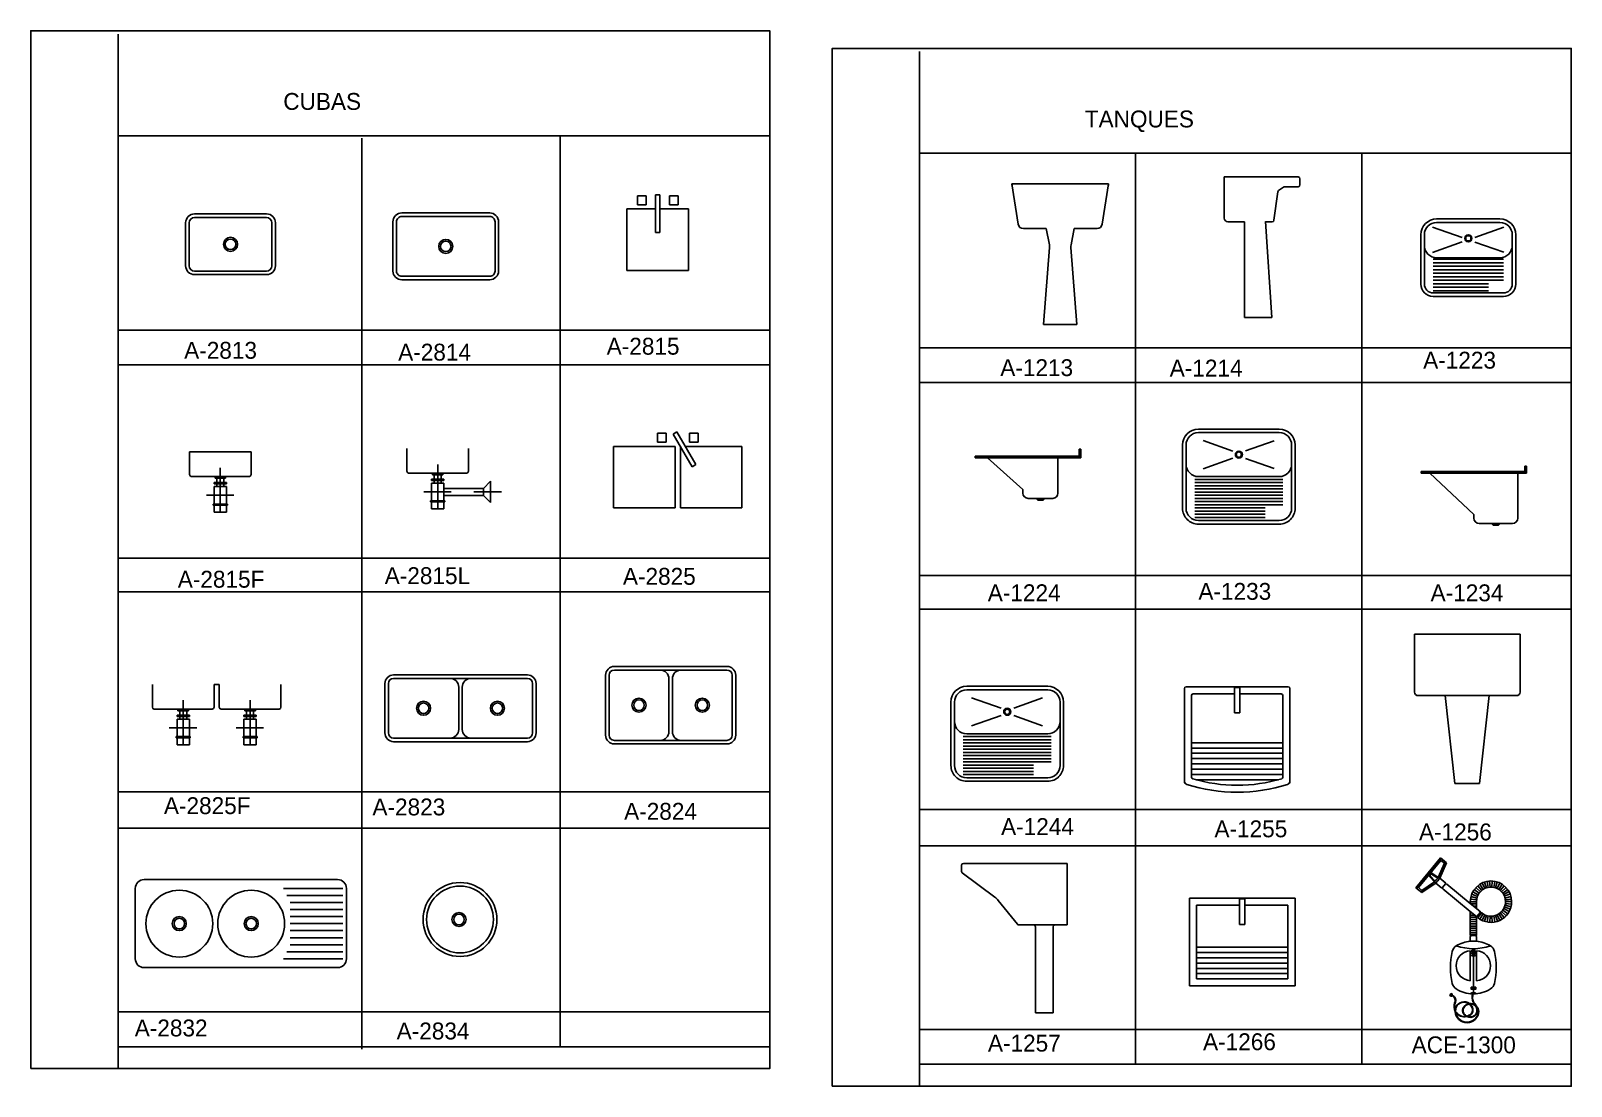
# Model space of a CAD drawing. Extents: x 15.4 to 35.8, y -13.1 to -0.1.
# Drawn here: x 15.39 to 24.14, y -6.72 to -0.72 of the extents above; entities that cross this region are included whole.
import ezdxf

# ---------------------------------------------------------------- set-up
doc = ezdxf.new("R2010")
doc.units = 0
doc.header["$MEASUREMENT"] = 0
doc.linetypes.add('HIDDEN', pattern=[0.375, 0.25, -0.125])
doc.layers.get('0').update_dxf_attribs({"linetype": 'CONTINUOUS'})
for name, color, linetype in [('A-MOBILIA', 2, 'CONTINUOUS'), ('A-PECAS', 2, 'CONTINUOUS'), ('A-PEÇAS', 2, 'CONTINUOUS'), ('ACES', 2, 'CONTINUOUS'), ('ACES-I', 1, 'CONTINUOUS'), ('ESC1-50', 1, 'CONTINUOUS'), ('ESC50', 1, 'CONTINUOUS'), ('FOLHA', 3, 'CONTINUOUS')]:
    doc.layers.add(name, color=color, linetype=linetype)

# ---------------------------------------------------------------- blocks, each defined once
blk = doc.blocks.new('A-2815')
at = {"layer": 'A-PEÇAS'}
for p, q in [((0, -0.2144), (0, 0)), ((0, 0), (0.025, 0)), ((0.025, -0.2144), (0.025, 0)), ((-0.1625, -0.4303), (-0.1625, -0.0803)), ((-0.1625, -0.0803), (0, -0.0803)), ((-0.0532, -0.006), (-0.1032, -0.006)), ((-0.1032, -0.006), (-0.1032, -0.056)), ((-0.0532, -0.056), (-0.1032, -0.056)), ((-0.0532, -0.006), (-0.0532, -0.056)), ((0.025, -0.0803), (0.1875, -0.0803)), ((0.0782, -0.006), (0.1282, -0.006)), ((0.0782, -0.006), (0.0782, -0.056)), ((0.0782, -0.056), (0.1282, -0.056)), ((0.1282, -0.006), (0.1282, -0.056)), ((0.1875, -0.0803), (0.1875, -0.4303)), ((0, -0.2144), (0.025, -0.2144)), ((0.1875, -0.4303), (-0.1625, -0.4303))]:
    blk.add_line(p, q, dxfattribs=at)
blk = doc.blocks.new('A-2815F')
at = {"layer": 'A-MOBILIA'}
blk.add_line((-0.175, 0), (0.175, 0), dxfattribs=at)
at = {"layer": 'A-PEÇAS'}
for p, q in [((-0.175, 0), (-0.175, -0.13)), ((0.175, 0), (0.175, -0.13)), ((-0.165, -0.14), (0.165, -0.14)), ((-0.035, -0.175), (-0.035, -0.182)), ((0.035, -0.175), (-0.035, -0.175)), ((-0.03, -0.14), (-0.03, -0.15)), ((0.03, -0.14), (-0.03, -0.14)), ((-0.03, -0.15), (0.03, -0.15)), ((-0.02, -0.15), (-0.02, -0.175)), ((0.02, -0.15), (-0.02, -0.15)), ((-0.02, -0.175), (0.02, -0.175)), ((0.02, -0.175), (0.02, -0.15)), ((0.03, -0.15), (0.03, -0.14)), ((0.035, -0.182), (0.035, -0.175)), ((-0.035, -0.182), (0.035, -0.182)), ((-0.035, -0.197), (-0.035, -0.297)), ((0.035, -0.197), (-0.035, -0.197)), ((-0.02, -0.182), (-0.02, -0.197)), ((0.02, -0.182), (-0.02, -0.182)), ((-0.02, -0.197), (0.02, -0.197)), ((0.02, -0.197), (0.02, -0.182)), ((0.035, -0.297), (0.035, -0.197)), ((-0.04, -0.297), (-0.04, -0.304)), ((0.04, -0.297), (-0.04, -0.297)), ((-0.04, -0.304), (0.04, -0.304)), ((-0.035, -0.304), (-0.035, -0.344)), ((-0.035, -0.344), (0.035, -0.344)), ((0.035, -0.344), (0.035, -0.304)), ((0.04, -0.304), (0.04, -0.297))]:
    blk.add_line(p, q, dxfattribs=at)
at = {"layer": 'A-PEÇAS', "linetype": 'HIDDEN'}
for p, q in [((0, -0.0905), (0, -0.3789)), ((-0.0794, -0.247), (0.0769, -0.247))]:
    blk.add_line(p, q, dxfattribs=at)
at = {"layer": 'A-PEÇAS'}
for centre, start, end in [((-0.165, -0.13), 180, 270), ((0.165, -0.13), 270, 0)]:
    blk.add_arc(centre, 0.01, start, end, dxfattribs=at)
blk = doc.blocks.new('A-2824L')
at = {"layer": 'A-PEÇAS'}
for p, q in [((-0.475, 0.247), (-0.475, 0.117)), ((-0.125, 0.247), (-0.125, 0.117)), ((-0.465, 0.107), (-0.135, 0.107)), ((-0.33, 0.107), (-0.33, 0.097)), ((-0.27, 0.107), (-0.33, 0.107)), ((-0.33, 0.097), (-0.27, 0.097)), ((-0.32, 0.097), (-0.32, 0.072)), ((-0.28, 0.097), (-0.32, 0.097)), ((-0.28, 0.072), (-0.28, 0.097)), ((-0.27, 0.097), (-0.27, 0.107)), ((-0.335, 0.072), (-0.335, 0.065)), ((-0.265, 0.072), (-0.335, 0.072)), ((-0.335, 0.065), (-0.265, 0.065)), ((-0.335, 0.05), (-0.335, -0.05)), ((-0.265, 0.05), (-0.335, 0.05)), ((-0.32, 0.072), (-0.28, 0.072)), ((-0.32, 0.065), (-0.32, 0.05)), ((-0.28, 0.065), (-0.32, 0.065)), ((-0.32, 0.05), (-0.28, 0.05)), ((-0.28, 0.05), (-0.28, 0.065)), ((-0.265, 0.065), (-0.265, 0.072)), ((-0.265, -0.05), (-0.265, 0.05)), ((-0.265, 0.02), (-0.265, -0.02)), ((-0.04, 0.02), (-0.265, 0.02)), ((-0.04, 0.02), (0, 0.06)), ((-0.04, -0.02), (-0.04, 0.02)), ((-0.04, -0.02), (-0.04, 0.02)), ((0, 0.06), (0, -0.06)), ((-0.34, -0.05), (-0.34, -0.057)), ((-0.26, -0.05), (-0.34, -0.05)), ((-0.34, -0.057), (-0.26, -0.057)), ((-0.335, -0.057), (-0.335, -0.097)), ((-0.265, -0.02), (-0.04, -0.02)), ((-0.265, -0.097), (-0.265, -0.057)), ((-0.26, -0.057), (-0.26, -0.05)), ((0, -0.06), (-0.04, -0.02)), ((-0.335, -0.097), (-0.265, -0.097))]:
    blk.add_line(p, q, dxfattribs=at)
at = {"layer": 'A-PEÇAS', "linetype": 'HIDDEN'}
for p, q in [((-0.3, 0.1565), (-0.3, -0.1319)), ((-0.3794, 0), (-0.2231, 0)), ((-0.0943, 0), (0.062, 0))]:
    blk.add_line(p, q, dxfattribs=at)
at = {"layer": 'A-PEÇAS'}
for centre, start, end in [((-0.465, 0.117), 180, 270), ((-0.135, 0.117), 270, 0)]:
    blk.add_arc(centre, 0.01, start, end, dxfattribs=at)
blk = doc.blocks.new('A-2825')
at = {"layer": 'A-PEÇAS'}
for p, q in [((-0.0217, -0.0125), (0, 0)), ((0.1072, -0.1857), (0, 0)), ((-0.3603, -0.0824), (-0.0103, -0.0824)), ((-0.3603, -0.4324), (-0.3603, -0.0824)), ((-0.111, -0.0081), (-0.111, -0.0581)), ((-0.061, -0.0081), (-0.111, -0.0081)), ((-0.061, -0.0581), (-0.111, -0.0581)), ((-0.061, -0.0081), (-0.061, -0.0581)), ((0.0856, -0.1982), (-0.0217, -0.0125)), ((-0.0103, -0.0824), (-0.0103, -0.4324)), ((0.0197, -0.4324), (0.0197, -0.0824)), ((0.0476, -0.0824), (0.3697, -0.0824)), ((0.0704, -0.0081), (0.0704, -0.0581)), ((0.0704, -0.0081), (0.1204, -0.0081)), ((0.0704, -0.0581), (0.1204, -0.0581)), ((0.1204, -0.0081), (0.1204, -0.0581)), ((0.3697, -0.0824), (0.3697, -0.4324)), ((0.0856, -0.1982), (0.1072, -0.1857)), ((-0.0103, -0.4324), (-0.3603, -0.4324)), ((0.3697, -0.4324), (0.0197, -0.4324))]:
    blk.add_line(p, q, dxfattribs=at)
blk = doc.blocks.new('A-2825F')
at = {"layer": 'A-PEÇAS'}
for p, q in [((-0.365, 0), (-0.365, -0.13)), ((-0.015, 0), (0.015, 0)), ((-0.015, 0), (-0.015, -0.13)), ((0.015, 0), (0.015, -0.13)), ((0.365, 0), (0.365, -0.13)), ((-0.355, -0.14), (-0.025, -0.14)), ((-0.225, -0.175), (-0.225, -0.182)), ((-0.155, -0.175), (-0.225, -0.175)), ((-0.22, -0.14), (-0.22, -0.15)), ((-0.16, -0.14), (-0.22, -0.14)), ((-0.22, -0.15), (-0.16, -0.15)), ((-0.21, -0.15), (-0.21, -0.175)), ((-0.17, -0.15), (-0.21, -0.15)), ((-0.21, -0.175), (-0.17, -0.175)), ((-0.17, -0.175), (-0.17, -0.15)), ((-0.16, -0.15), (-0.16, -0.14)), ((-0.155, -0.182), (-0.155, -0.175)), ((0.025, -0.14), (0.355, -0.14)), ((0.155, -0.175), (0.155, -0.182)), ((0.225, -0.175), (0.155, -0.175)), ((0.16, -0.14), (0.16, -0.15)), ((0.22, -0.14), (0.16, -0.14)), ((0.16, -0.15), (0.22, -0.15)), ((0.17, -0.15), (0.17, -0.175)), ((0.21, -0.15), (0.17, -0.15)), ((0.17, -0.175), (0.21, -0.175)), ((0.21, -0.175), (0.21, -0.15)), ((0.22, -0.15), (0.22, -0.14)), ((0.225, -0.182), (0.225, -0.175)), ((-0.225, -0.182), (-0.155, -0.182)), ((-0.225, -0.197), (-0.225, -0.297)), ((-0.155, -0.197), (-0.225, -0.197)), ((-0.21, -0.182), (-0.21, -0.197)), ((-0.17, -0.182), (-0.21, -0.182)), ((-0.21, -0.197), (-0.17, -0.197)), ((-0.17, -0.197), (-0.17, -0.182)), ((-0.155, -0.297), (-0.155, -0.197)), ((0.155, -0.182), (0.225, -0.182)), ((0.155, -0.197), (0.155, -0.297)), ((0.225, -0.197), (0.155, -0.197)), ((0.17, -0.182), (0.17, -0.197)), ((0.21, -0.182), (0.17, -0.182)), ((0.17, -0.197), (0.21, -0.197)), ((0.21, -0.197), (0.21, -0.182)), ((0.225, -0.297), (0.225, -0.197)), ((-0.23, -0.297), (-0.23, -0.304)), ((-0.15, -0.297), (-0.23, -0.297)), ((-0.23, -0.304), (-0.15, -0.304)), ((-0.225, -0.304), (-0.225, -0.344)), ((-0.225, -0.344), (-0.155, -0.344)), ((-0.155, -0.344), (-0.155, -0.304)), ((-0.15, -0.304), (-0.15, -0.297)), ((0.15, -0.297), (0.15, -0.304)), ((0.23, -0.297), (0.15, -0.297)), ((0.15, -0.304), (0.23, -0.304)), ((0.155, -0.304), (0.155, -0.344)), ((0.155, -0.344), (0.225, -0.344)), ((0.225, -0.344), (0.225, -0.304)), ((0.23, -0.304), (0.23, -0.297))]:
    blk.add_line(p, q, dxfattribs=at)
at = {"layer": 'A-PEÇAS', "linetype": 'HIDDEN'}
for p, q in [((-0.19, -0.0905), (-0.19, -0.3789)), ((0.19, -0.0905), (0.19, -0.3789)), ((-0.2694, -0.247), (-0.1131, -0.247)), ((0.1106, -0.247), (0.2669, -0.247))]:
    blk.add_line(p, q, dxfattribs=at)
at = {"layer": 'A-PEÇAS'}
for centre, start, end in [((-0.355, -0.13), 180, 270), ((-0.025, -0.13), 270, 0), ((0.025, -0.13), 180, 270), ((0.355, -0.13), 270, 0)]:
    blk.add_arc(centre, 0.01, start, end, dxfattribs=at)
blk = doc.blocks.new('A-1255')
at = {"layer": 'A-PEÇAS'}
for p, q in [((-0.29, 0), (0.29, 0)), ((-0.3, -0.5356), (-0.3, -0.01)), ((-0.26, -0.5135), (-0.26, -0.05)), ((-0.25, -0.04), (-0.015, -0.04)), ((-0.015, -0.0039), (0.015, -0.0039)), ((-0.015, -0.1489), (-0.015, -0.0039)), ((0.015, -0.0039), (0.015, -0.1489)), ((0.015, -0.04), (0.25, -0.04)), ((0.26, -0.05), (0.26, -0.5135)), ((0.3, -0.01), (0.3, -0.5356)), ((0.015, -0.1489), (-0.015, -0.1489))]:
    blk.add_line(p, q, dxfattribs=at)
for centre, radius, start, end in [((-0.29, -0.01), 0.01, 90, 180), ((0.29, -0.01), 0.01, 360, 90), ((0.29, -0.01), 0.01, 360, 90), ((-0.25, -0.05), 0.01, 90, 180), ((0.25, -0.05), 0.01, 0, 90), ((-0.25, -0.5135), 0.01, 180, 253.39845), ((0, 0.325), 0.885, 253.39845, 286.60155), ((0.25, -0.5135), 0.01, 286.60155, 0), ((-0.28, -0.5356), 0.02, 180, 251.97739), ((-0.29, -0.5428), 0.01, 180, 251.52204), ((0, 0.325), 0.925, 251.97739, 288.02261), ((0.28, -0.5356), 0.02, 288.02261, 0), ((0.29, -0.5428), 0.01, 288.47796, 0)]:
    blk.add_arc(centre, radius, start, end, dxfattribs=at)
at = {"layer": 'ESC50'}
for p, q in [((-0.26, -0.3183), (0.26, -0.3183)), ((-0.26, -0.3483), (0.26, -0.3483)), ((-0.26, -0.3783), (0.26, -0.3783)), ((-0.26, -0.4083), (0.26, -0.4083)), ((-0.26, -0.4383), (0.26, -0.4383)), ((-0.26, -0.4683), (0.26, -0.4683)), ((-0.26, -0.4983), (0.26, -0.4983)), ((-0.2346, -0.5283), (0.2346, -0.5283))]:
    blk.add_line(p, q, dxfattribs=at)
blk = doc.blocks.new('A-1256')
at = {"layer": 'A-PEÇAS'}
for p, q in [((-0.3, 0.85), (0.3, 0.85)), ((-0.3, 0.52), (-0.3, 0.85)), ((0.3, 0.85), (0.3, 0.52)), ((0.28, 0.5), (-0.28, 0.5)), ((-0.07, 0), (-0.125, 0.5)), ((0.125, 0.5), (0.07, 0)), ((0.07, 0), (-0.07, 0))]:
    blk.add_line(p, q, dxfattribs=at)
for centre, start, end in [((-0.28, 0.52), 180, 270), ((0.28, 0.52), 270, 0)]:
    blk.add_arc(centre, 0.02, start, end, dxfattribs=at)
blk = doc.blocks.new('A-1257')
at = {"layer": 'A-PEÇAS'}
for p, q in [((-0.6, 0.805), (-0.6, 0.84)), ((-0.4102, 0.6576), (-0.596, 0.797)), ((-0.59, 0.85), (0, 0.85)), ((0, 0.85), (0, 0.5)), ((-0.283, 0.5038), (-0.3921, 0.6401)), ((-0.19, 0.5), (-0.2752, 0.5)), ((-0.19, 0.5), (-0.07, 0.5)), ((-0.18, 0), (-0.18, 0.49)), ((-0.08, 0.49), (-0.08, 0)), ((0, 0.5), (-0.07, 0.5)), ((-0.08, 0), (-0.18, 0))]:
    blk.add_line(p, q, dxfattribs=at)
for centre, radius, start, end in [((-0.59, 0.84), 0.01, 90, 180), ((-0.59, 0.805), 0.01, 180, 233.1301), ((-0.4702, 0.5776), 0.1, 38.65981, 53.1301), ((-0.2752, 0.51), 0.01, 218.65981, 270), ((-0.19, 0.49), 0.01, 0, 90), ((-0.07, 0.49), 0.01, 90, 180)]:
    blk.add_arc(centre, radius, start, end, dxfattribs=at)
blk = doc.blocks.new('A-1266')
at = {"layer": 'A-PEÇAS'}
for p, q in [((-0.3, 0), (0.3, 0)), ((-0.3, -0.5), (-0.3, 0)), ((0.3, 0), (0.3, -0.5)), ((-0.26, -0.46), (-0.26, -0.04)), ((-0.26, -0.04), (-0.015, -0.04)), ((-0.015, -0.005), (0.015, -0.005)), ((-0.015, -0.1499), (-0.015, -0.005)), ((0.015, -0.005), (0.015, -0.1499)), ((0.015, -0.04), (0.26, -0.04)), ((0.26, -0.04), (0.26, -0.46)), ((0.015, -0.1499), (-0.015, -0.1499)), ((0.3, -0.5), (-0.3, -0.5)), ((0.26, -0.46), (-0.26, -0.46))]:
    blk.add_line(p, q, dxfattribs=at)
at = {"layer": 'ESC50'}
for p, q in [((0.26, -0.28), (-0.26, -0.28)), ((0.26, -0.31), (-0.26, -0.31)), ((0.26, -0.34), (-0.26, -0.34)), ((0.26, -0.37), (-0.26, -0.37)), ((0.26, -0.4), (-0.26, -0.4)), ((0.26, -0.43), (-0.26, -0.43))]:
    blk.add_line(p, q, dxfattribs=at)
blk = doc.blocks.new('A-2814')
at = {"layer": 'A-PECAS'}
blk.add_lwpolyline([(0.3, 0.14), (0.3, -0.14, -0.414214), (0.25, -0.19), (-0.25, -0.19, -0.414214), (-0.3, -0.14), (-0.3, 0.14, -0.414214), (-0.25, 0.19), (0.25, 0.19, -0.414214)], format="xyb", close=True, dxfattribs=at)
blk.add_circle((0, 0), 0.03, dxfattribs=at)
at = {"layer": 'ESC1-50'}
blk.add_lwpolyline([(-0.25, 0.17), (0.25, 0.17, -0.414214), (0.28, 0.14), (0.28, -0.14, -0.414214), (0.25, -0.17), (-0.25, -0.17, -0.414214), (-0.28, -0.14), (-0.28, 0.14, -0.414214)], format="xyb", close=True, dxfattribs=at)
blk.add_circle((0, 0), 0.04, dxfattribs=at)
blk = doc.blocks.new('A-2823')
at = {"layer": 'A-PECAS'}
for p, q in [((-0.17, 0.19), (0.59, 0.19)), ((-0.22, -0.14), (-0.22, 0.14)), ((-0.2, -0.14), (-0.2, 0.14)), ((-0.17, 0.17), (0.59, 0.17)), ((0.2, -0.12), (0.2, 0.12)), ((0.22, 0.12), (0.22, -0.12)), ((0.62, 0.14), (0.62, -0.14)), ((0.64, 0.14), (0.64, -0.14)), ((-0.17, -0.17), (0.59, -0.17)), ((0.59, -0.19), (-0.17, -0.19))]:
    blk.add_line(p, q, dxfattribs=at)
for centre in [(0, 0), (0.42, 0)]:
    blk.add_circle(centre, 0.04, dxfattribs=at)
for centre, radius, start, end in [((-0.17, 0.14), 0.05, 90, 180), ((0.59, 0.14), 0.05, 0, 90), ((-0.17, 0.14), 0.03, 90, 180), ((0.15, 0.12), 0.05, 0, 90), ((0.27, 0.12), 0.05, 90, 180), ((0.59, 0.14), 0.03, 0, 90), ((-0.17, -0.14), 0.05, 180, 270), ((-0.17, -0.14), 0.03, 180, 270), ((0.15, -0.12), 0.05, 270, 0), ((0.27, -0.12), 0.05, 180, 270), ((0.59, -0.14), 0.05, 270, 0), ((0.59, -0.14), 0.03, 270, 0)]:
    blk.add_arc(centre, radius, start, end, dxfattribs=at)
at = {"layer": 'ESC1-50'}
for centre in [(0, 0), (0.42, 0)]:
    blk.add_circle(centre, 0.03, dxfattribs=at)
blk = doc.blocks.new('A-2824')
at = {"layer": 'A-PECAS'}
for p, q in [((-0.14, 0.22), (0.5, 0.22)), ((-0.14, 0.2), (0.5, 0.2)), ((-0.19, -0.17), (-0.19, 0.17)), ((-0.17, -0.17), (-0.17, 0.17)), ((0.17, -0.15), (0.17, 0.15)), ((0.19, 0.15), (0.19, -0.15)), ((0.53, 0.17), (0.53, -0.17)), ((0.55, 0.17), (0.55, -0.17)), ((-0.17, 0), (-0.17, 0)), ((-0.14, -0.2), (0.5, -0.2)), ((0.5, -0.22), (-0.14, -0.22))]:
    blk.add_line(p, q, dxfattribs=at)
for centre in [(0, 0), (0.36, 0)]:
    blk.add_circle(centre, 0.03, dxfattribs=at)
for centre, radius, start, end in [((-0.14, 0.17), 0.05, 90, 180), ((-0.14, 0.17), 0.03, 90, 180), ((0.12, 0.15), 0.05, 0, 90), ((0.24, 0.15), 0.05, 90, 180), ((0.5, 0.17), 0.05, 0, 90), ((0.5, 0.17), 0.03, 0, 90), ((-0.14, -0.17), 0.05, 180, 270), ((-0.14, -0.17), 0.03, 180, 270), ((0.12, -0.15), 0.05, 270, 0), ((0.24, -0.15), 0.05, 180, 270), ((0.5, -0.17), 0.05, 270, 0), ((0.5, -0.17), 0.03, 270, 0)]:
    blk.add_arc(centre, radius, start, end, dxfattribs=at)
at = {"layer": 'ESC1-50'}
for centre in [(0, 0), (0.36, 0)]:
    blk.add_circle(centre, 0.04, dxfattribs=at)
blk = doc.blocks.new('A-2832')
at = {"layer": 'A-PECAS'}
for p, q in [((-0.25, -0.2), (-0.25, 0.2)), ((-0.2, 0.25), (0.9, 0.25)), ((0.93, 0.2), (0.5931, 0.2)), ((0.95, -0.2), (0.95, 0.2)), ((0.93, 0.12), (0.63, 0.12)), ((0.93, 0.04), (0.63, 0.04)), ((0.93, -0.04), (0.63, -0.04)), ((0.93, -0.12), (0.63, -0.12)), ((-0.2, -0.25), (0.9, -0.25)), ((0.93, -0.2), (0.5931, -0.2))]:
    blk.add_line(p, q, dxfattribs=at)
for centre, radius in [((0, -0.0003), 0.19), ((0.4088, 0), 0.19), ((0, 0), 0.04), ((0.4088, 0), 0.04)]:
    blk.add_circle(centre, radius, dxfattribs=at)
for centre, start, end in [((-0.2, 0.2), 90, 180), ((0.9, 0.2), 0, 90), ((-0.2, -0.2), 180, 270), ((0.9, -0.2), 270, 0)]:
    blk.add_arc(centre, 0.05, start, end, dxfattribs=at)
at = {"layer": 'ESC1-50'}
for p, q in [((0.93, 0.16), (0.6112, 0.16)), ((0.93, 0.08), (0.63, 0.08)), ((0.93, 0), (0.63, 0)), ((0.93, -0.08), (0.63, -0.08)), ((0.93, -0.16), (0.6112, -0.16))]:
    blk.add_line(p, q, dxfattribs=at)
for centre in [(0, 0), (0.4088, 0)]:
    blk.add_circle(centre, 0.03, dxfattribs=at)
blk = doc.blocks.new('A-2834')
at = {"layer": 'A-PECAS'}
for centre, radius in [((0.0057, 0), 0.21), ((0, 0), 0.04)]:
    blk.add_circle(centre, radius, dxfattribs=at)
at = {"layer": 'ESC1-50'}
for centre, radius in [((0.0057, 0), 0.19), ((0, 0), 0.03)]:
    blk.add_circle(centre, radius, dxfattribs=at)
blk = doc.blocks.new('A-1213')
at = {"layer": 'A-PECAS'}
for p, q in [((-1.4498, 0.7993), (-1.4138, 0.5697)), ((-1.4498, 0.7993), (-0.8998, 0.7993)), ((-0.8998, 0.7993), (-0.9358, 0.5697)), ((-1.3842, 0.5443), (-1.2548, 0.5443)), ((-1.2548, 0.5443), (-1.2365, 0.4525)), ((-1.0948, 0.5443), (-1.1132, 0.4525)), ((-1.0948, 0.5443), (-0.9655, 0.5443)), ((-1.2355, 0.436), (-1.2698, -0.0007)), ((-1.1142, 0.436), (-1.0798, -0.0007)), ((-1.2698, -0.0007), (-1.0798, -0.0007))]:
    blk.add_line(p, q, dxfattribs=at)
for centre, radius, start, end in [((-1.4398, 0.7893), 0.01, 90, 180), ((-0.9098, 0.7893), 0.01, 0, 90), ((-1.3842, 0.5743), 0.03, 188.91493, 270), ((-0.9655, 0.5743), 0.03, 270, 351.08507), ((-1.2953, 0.4407), 0.06, 355.50285, 11.30993), ((-1.0544, 0.4407), 0.06, 168.69007, 184.49715)]:
    blk.add_arc(centre, radius, start, end, dxfattribs=at)
blk = doc.blocks.new('A-1214')
at = {"layer": 'A-PECAS'}
for p, q in [((-0.3752, 0.565), (-0.3752, 0.8)), ((-0.3752, 0.8), (0.0448, 0.8)), ((0.0548, 0.79), (0.0548, 0.7541)), ((-0.0931, 0.5536), (-0.0703, 0.7153)), ((-0.0663, 0.7219), (-0.0388, 0.7421)), ((0.0448, 0.7441), (-0.0329, 0.7441)), ((-0.3552, 0.545), (-0.2598, 0.545)), ((-0.2598, 0.545), (-0.2598, 0)), ((-0.1052, 0), (-0.1415, 0.5457)), ((-0.1414, 0.545), (-0.103, 0.545)), ((-0.2598, 0), (-0.1052, 0))]:
    blk.add_line(p, q, dxfattribs=at)
for centre, radius, start, end in [((0.0448, 0.79), 0.01, 360, 90), ((-0.0604, 0.7139), 0.01, 126.2504, 171.97987), ((-0.0329, 0.7341), 0.01, 90, 126.2504), ((0.0448, 0.7541), 0.01, 270, 0), ((-0.3552, 0.565), 0.02, 180, 270), ((-0.103, 0.555), 0.01, 270, 351.97987)]:
    blk.add_arc(centre, radius, start, end, dxfattribs=at)
blk = doc.blocks.new('A-1223')
at = {"layer": 'A-PECAS'}
for p, q in [((-0.18, 0), (0.18, 0)), ((-0.18, -0.02), (0.18, -0.02)), ((-0.27, -0.15), (-0.27, -0.09)), ((-0.27, -0.37), (-0.27, -0.15)), ((-0.25, -0.15), (-0.25, -0.09)), ((-0.25, -0.37), (-0.25, -0.15)), ((0.25, -0.09), (0.25, -0.15)), ((0.25, -0.37), (0.25, -0.15)), ((0.27, -0.09), (0.27, -0.15)), ((0.27, -0.37), (0.27, -0.15)), ((-0.2, -0.2485), (0.2, -0.2485)), ((-0.18, -0.22), (0.18, -0.22)), ((-0.2, -0.2885), (0.2, -0.2885)), ((-0.2, -0.3285), (0.2, -0.3285)), ((-0.2, -0.3685), (0.1152, -0.3685)), ((-0.2, -0.4085), (0.1152, -0.4085)), ((0.2, -0.42), (-0.2, -0.42)), ((0.2, -0.44), (-0.2, -0.44))]:
    blk.add_line(p, q, dxfattribs=at)
blk.add_circle((0, -0.11), 0.02, dxfattribs=at)
for centre, radius, start, end in [((-0.18, -0.09), 0.09, 90, 180), ((-0.18, -0.09), 0.07, 90, 180), ((0.18, -0.09), 0.09, 360, 90), ((0.18, -0.09), 0.07, 360, 90), ((-0.18, -0.15), 0.07, 180, 270), ((0.18, -0.15), 0.07, 270, 0), ((-0.2, -0.37), 0.07, 180, 270), ((-0.2, -0.37), 0.05, 180, 270), ((0.2, -0.37), 0.05, 270, 0), ((0.2, -0.37), 0.07, 270, 0)]:
    blk.add_arc(centre, radius, start, end, dxfattribs=at)
at = {"layer": 'ESC1-50'}
for p, q in [((-0.2032, -0.046), (-0.0349, -0.1057)), ((0.037, -0.105), (0.2012, -0.0467)), ((-0.2032, -0.1902), (-0.0349, -0.1305)), ((0.037, -0.1312), (0.2012, -0.1895)), ((-0.2, -0.2285), (0.2, -0.2285)), ((-0.2, -0.2685), (0.2, -0.2685)), ((-0.2, -0.3085), (0.2, -0.3085)), ((-0.2, -0.3485), (0.2, -0.3485)), ((-0.2, -0.3885), (0.1152, -0.3885))]:
    blk.add_line(p, q, dxfattribs=at)
blk.add_circle((0, -0.11), 0.015, dxfattribs=at)
blk = doc.blocks.new('A-1224')
at = {"layer": 'A-PECAS'}
for p, q in [((-0.6, 0.01), (-0.6, 0)), ((-0.6, 0.01), (-0.01, 0.01)), ((-0.01, 0.05), (-0.01, 0)), ((-0.01, 0.05), (0, 0.05)), ((0, 0.01), (0, 0.05)), ((0, 0.01), (0, 0)), ((-0.6, 0), (0, 0)), ((-0.33, -0.18), (-0.53, 0)), ((-0.13, 0), (-0.13, -0.2)), ((-0.33, -0.2), (-0.33, -0.18)), ((-0.16, -0.23), (-0.3, -0.23)), ((-0.255, -0.23), (-0.245, -0.24)), ((-0.215, -0.24), (-0.245, -0.24)), ((-0.205, -0.23), (-0.215, -0.24))]:
    blk.add_line(p, q, dxfattribs=at)
for centre, start, end in [((-0.3, -0.2), 180, 270), ((-0.16, -0.2), 270, 0)]:
    blk.add_arc(centre, 0.03, start, end, dxfattribs=at)
blk = doc.blocks.new('A-1233')
at = {"layer": 'A-PECAS'}
for p, q in [((-0.23, -0.02), (0.23, -0.02)), ((-0.3, -0.2), (-0.3, -0.09)), ((0.3, -0.09), (0.3, -0.2)), ((-0.3, -0.2), (-0.3, -0.45)), ((0.3, -0.2), (0.3, -0.45)), ((0.25, -0.286), (-0.25, -0.286)), ((0.25, -0.322), (-0.25, -0.322)), ((-0.23, -0.27), (0.23, -0.27)), ((0.25, -0.358), (-0.25, -0.358)), ((0.25, -0.394), (-0.25, -0.394)), ((0.25, -0.43), (-0.25, -0.43)), ((0.15, -0.466), (-0.25, -0.466)), ((0.15, -0.502), (-0.25, -0.502)), ((0.23, -0.52), (-0.23, -0.52))]:
    blk.add_line(p, q, dxfattribs=at)
blk.add_circle((0, -0.145), 0.02, dxfattribs=at)
for centre, start, end in [((-0.23, -0.09), 90, 180), ((0.23, -0.09), 0, 90), ((-0.23, -0.2), 180, 270), ((0.23, -0.2), 270, 0), ((-0.23, -0.45), 180, 270), ((0.23, -0.45), 270, 0)]:
    blk.add_arc(centre, 0.07, start, end, dxfattribs=at)
at = {"layer": 'ESC1-50'}
for p, q in [((-0.23, 0), (0.23, 0)), ((-0.2032, -0.0653), (-0.0349, -0.125)), ((0.037, -0.1244), (0.2012, -0.0661)), ((-0.32, -0.2), (-0.32, -0.09)), ((-0.2032, -0.2252), (-0.0349, -0.1655)), ((0.037, -0.1662), (0.2012, -0.2245)), ((-0.32, -0.2), (-0.32, -0.45)), ((0.25, -0.304), (-0.25, -0.304)), ((0.25, -0.34), (-0.25, -0.34)), ((0.25, -0.376), (-0.25, -0.376)), ((0.25, -0.412), (-0.25, -0.412)), ((0.15, -0.448), (-0.25, -0.448)), ((0.15, -0.484), (-0.25, -0.484))]:
    blk.add_line(p, q, dxfattribs=at)
blk.add_lwpolyline([(0.32, -0.09), (0.32, -0.2), (0.32, -0.45, -0.414214), (0.23, -0.54), (-0.23, -0.54, -0.414214), (-0.32, -0.45)], format="xyb", dxfattribs=at)
blk.add_circle((0, -0.145), 0.015, dxfattribs=at)
for centre, start, end in [((-0.23, -0.09), 90, 180), ((0.23, -0.09), 0, 90)]:
    blk.add_arc(centre, 0.09, start, end, dxfattribs=at)
blk = doc.blocks.new('A-1234')
at = {"layer": 'A-PECAS'}
for p, q in [((-0.6, 0.01), (-0.6, 0)), ((-0.6, 0.01), (-0.01, 0.01)), ((-0.01, 0.04), (0, 0.04)), ((-0.01, 0.04), (-0.01, 0)), ((0, 0.04), (0, 0)), ((-0.6, 0), (0, 0)), ((-0.55, 0), (-0.3, -0.235)), ((-0.05, 0), (-0.05, -0.255)), ((-0.3, -0.235), (-0.3, -0.255)), ((-0.27, -0.285), (-0.08, -0.285)), ((-0.2, -0.2854), (-0.19, -0.2954)), ((-0.16, -0.2954), (-0.19, -0.2954)), ((-0.15, -0.2854), (-0.16, -0.2954))]:
    blk.add_line(p, q, dxfattribs=at)
for centre, start, end in [((-0.27, -0.255), 180, 270), ((-0.08, -0.255), 270, 0)]:
    blk.add_arc(centre, 0.03, start, end, dxfattribs=at)
blk = doc.blocks.new('A-1244')
at = {"layer": 'A-PECAS'}
for p, q in [((-0.23, -0.02), (0.23, -0.02)), ((-0.3, -0.2), (-0.3, -0.09)), ((0.3, -0.09), (0.3, -0.2)), ((-0.3, -0.2), (-0.3, -0.45)), ((0.3, -0.2), (0.3, -0.45)), ((0.25, -0.286), (-0.25, -0.286)), ((0.25, -0.322), (-0.25, -0.322)), ((-0.23, -0.27), (0.23, -0.27)), ((0.25, -0.358), (-0.25, -0.358)), ((0.25, -0.394), (-0.25, -0.394)), ((0.25, -0.43), (-0.25, -0.43)), ((0.15, -0.466), (-0.25, -0.466)), ((0.15, -0.502), (-0.25, -0.502)), ((0.23, -0.52), (-0.23, -0.52))]:
    blk.add_line(p, q, dxfattribs=at)
blk.add_circle((0, -0.145), 0.02, dxfattribs=at)
for centre, start, end in [((-0.23, -0.09), 90, 180), ((0.23, -0.09), 0, 90), ((-0.23, -0.2), 180, 270), ((0.23, -0.2), 270, 0), ((-0.23, -0.45), 180, 270), ((0.23, -0.45), 270, 0)]:
    blk.add_arc(centre, 0.07, start, end, dxfattribs=at)
at = {"layer": 'ESC1-50'}
for p, q in [((-0.23, 0), (0.23, 0)), ((-0.2032, -0.0653), (-0.0349, -0.125)), ((0.037, -0.1244), (0.2012, -0.0661)), ((-0.32, -0.2), (-0.32, -0.09)), ((-0.2032, -0.2252), (-0.0349, -0.1655)), ((0.037, -0.1662), (0.2012, -0.2245)), ((-0.32, -0.2), (-0.32, -0.45)), ((0.25, -0.304), (-0.25, -0.304)), ((0.25, -0.34), (-0.25, -0.34)), ((0.25, -0.376), (-0.25, -0.376)), ((0.25, -0.412), (-0.25, -0.412)), ((0.15, -0.448), (-0.25, -0.448)), ((0.15, -0.484), (-0.25, -0.484))]:
    blk.add_line(p, q, dxfattribs=at)
blk.add_lwpolyline([(0.32, -0.09), (0.32, -0.2), (0.32, -0.45, -0.414214), (0.23, -0.54), (-0.23, -0.54, -0.414214), (-0.32, -0.45)], format="xyb", dxfattribs=at)
blk.add_circle((0, -0.145), 0.015, dxfattribs=at)
for centre, start, end in [((-0.23, -0.09), 90, 180), ((0.23, -0.09), 0, 90)]:
    blk.add_arc(centre, 0.09, start, end, dxfattribs=at)
blk = doc.blocks.new('ASPIRADR')
at = {"layer": 'ACES'}
for p, q in [((-0.1865, 0.7656), (-0.3263, 0.5958)), ((-0.1911, 0.6496), (-0.153, 0.738)), ((-0.153, 0.738), (-0.1865, 0.7656)), ((-0.2133, 0.6226), (-0.2928, 0.5682)), ((-0.179, 0.5943), (-0.2133, 0.6226)), ((-0.1567, 0.6213), (-0.1911, 0.6496)), ((-0.1594, 0.6181), (-0.1567, 0.6213)), ((-0.1511, 0.6167), (-0.1594, 0.6181)), ((-0.0176, 0.5068), (-0.1511, 0.6167)), ((-0.2928, 0.5682), (-0.3263, 0.5958)), ((-0.179, 0.5943), (-0.1763, 0.5975)), ((-0.1734, 0.5897), (-0.1763, 0.5975)), ((-0.0176, 0.4615), (-0.1734, 0.5897)), ((-0.0176, 0.5068), (-0.0176, 0.5169)), ((-0.0176, 0.3247), (-0.0176, 0.4615)), ((0.0174, 0.478), (0.0174, 0.5169)), ((0.0419, 0.4578), (0.0174, 0.478)), ((0.0393, 0.4546), (0.0419, 0.4578)), ((0.0475, 0.4532), (0.0393, 0.4546)), ((0.0197, 0.4308), (0.0174, 0.4326)), ((0.0174, 0.3247), (0.0174, 0.4326)), ((0.0197, 0.4308), (0.0223, 0.434)), ((0.0253, 0.4262), (0.0223, 0.434)), ((-0.0176, 0.3174), (-0.0134, 0.3247)), ((-0.0176, 0.3247), (-0.0134, 0.3247)), ((-0.0176, 0.2929), (-0.0176, 0.3174)), ((0.0174, 0.3174), (0.0133, 0.3247)), ((0.0133, 0.3247), (0.0174, 0.3247)), ((0.0174, 0.2929), (0.0174, 0.3174)), ((-0.1336, -0.0176), (-0.1277, -0.005)), ((-0.1269, -0.0208), (-0.1336, -0.0176)), ((-0.1218, -0.0078), (-0.1277, -0.005))]:
    blk.add_line(p, q, dxfattribs=at)
for centre, radius, start, end in [((0.0999, 0.5169), 0.1175, 0, 180), ((0.0999, 0.5169), 0.0825, 0, 180), ((0.0999, 0.5169), 0.1175, 230.5463, 0), ((0.0999, 0.5169), 0.0825, 230.5463, 0), ((-0.0712, 0.2227), 0.05, 121.69309, 167.13714), ((-0.0001, 0.1076), 0.1853, 95.39473, 121.69309), ((-0.0001, 0.1076), 0.1853, 58.30691, 84.60527), ((0.071, 0.2227), 0.05, 12.86286, 58.30691), ((0.2784, 0.1429), 0.4086, 167.13714, 192.86286), ((-0.2785, 0.1429), 0.4086, 347.13714, 12.86286), ((-0.0712, 0.0631), 0.05, 192.86286, 238.30691), ((-0.0001, 0.1782), 0.1853, 238.30691, 269.00516), ((-0.0001, 0.1782), 0.1853, 269.83345, 301.69309), ((0.071, 0.0631), 0.05, 301.69309, 347.13714), ((-0.1274, -0.013), 0.00774, 273.80331, 326.15182), ((-0.1274, -0.013), 0.00774, 344.74777, 43.17404), ((-0.1328, -0.0447), 0.0298, 331.62388, 66.58609), ((-0.1328, -0.0447), 0.0323, 331.62388, 66.49805), ((-0.0518, -0.0794), 0.0586, 159.75785, 208.39329), ((-0.0518, -0.0794), 0.0561, 159.75785, 203.1588), ((-0.0365, -0.104), 0.067, 160.58488, 177.79231), ((-0.0365, -0.104), 0.0645, 160.58488, 182.25006), ((-0.0532, -0.1038), 0.0514, 53.30279, 154.37666), ((-0.0532, -0.1038), 0.0489, 56.20169, 154.37666), ((-0.029, -0.1016), 0.0325, 148.16355, 201.35019), ((-0.029, -0.1016), 0.03, 148.16355, 201.35019), ((-0.0166, -0.1093), 0.0471, 101.47501, 148.16355), ((-0.0166, -0.1093), 0.0446, 98.43919, 148.16355), ((-0.0532, -0.1038), 0.0489, 14.082, 52.11793), ((-0.0166, -0.1093), 0.0471, 53.46021, 97.14334), ((-0.0166, -0.1093), 0.0446, 45.91565, 93.9373), ((-0.0532, -0.1038), 0.0514, 14.082, 49.31033), ((0.0511, -0.0281), 0.0583, 158.83809, 207.46168), ((0.0511, -0.0281), 0.0558, 157.87052, 206.70863), ((0.026, -0.0411), 0.03, 207.46168, 223.3645), ((0.028, -0.0397), 0.03, 206.70863, 223.12862), ((-0.0358, -0.0994), 0.0549, 30.64444, 43.3645), ((-0.0358, -0.0994), 0.0574, 24.31182, 43.12862), ((-0.0358, -0.0994), 0.0549, 344.0085, 23.82659), ((-0.0166, -0.1093), 0.0471, 3.82677, 45.32144), ((-0.0166, -0.1093), 0.0446, 3.82677, 36.93634), ((-0.0358, -0.0994), 0.0574, 344.0085, 17.16675), ((-0.0365, -0.104), 0.067, 182.75687, 357.97312), ((-0.0518, -0.0794), 0.0561, 208.9743, 280.40721), ((-0.0365, -0.104), 0.0645, 187.18607, 357.97312), ((-0.0518, -0.0794), 0.0586, 213.93164, 283.25606), ((-0.0187, -0.0975), 0.0436, 201.35019, 238.0939), ((-0.0187, -0.0975), 0.0411, 201.35019, 241.80136), ((-0.0187, -0.0975), 0.0436, 243.07533, 307.98486), ((-0.0518, -0.0794), 0.0561, 284.1973, 310.74442), ((-0.0518, -0.0794), 0.0586, 287.05309, 310.74442), ((-0.0187, -0.0975), 0.0411, 247.09318, 307.98486), ((-0.0348, -0.0992), 0.03, 310.74442, 14.082), ((-0.0348, -0.0992), 0.0325, 310.74442, 14.082), ((-0.0118, -0.1063), 0.03, 307.98486, 344.0085), ((-0.0118, -0.1063), 0.0325, 307.98486, 344.0085)]:
    blk.add_arc(centre, radius, start, end, dxfattribs=at)
at = {"layer": 'ACES-I'}
for p, q in [((-0.1827, 0.7625), (-0.3225, 0.5926)), ((-0.1852, 0.7516), (-0.3123, 0.5971)), ((-0.1997, 0.655), (-0.157, 0.7413)), ((-0.1997, 0.655), (-0.1652, 0.7351)), ((-0.1652, 0.7351), (-0.1852, 0.7516)), ((-0.2203, 0.6299), (-0.2968, 0.5714)), ((-0.2203, 0.6299), (-0.2922, 0.5807)), ((-0.2203, 0.6299), (-0.2502, 0.6606)), ((-0.2167, 0.6334), (-0.246, 0.6635)), ((-0.2024, 0.6508), (-0.2376, 0.6738)), ((-0.1997, 0.655), (-0.2355, 0.6784)), ((-0.2203, 0.6299), (-0.2133, 0.6226)), ((-0.1997, 0.655), (-0.1911, 0.6496)), ((-0.1763, 0.5975), (-0.1594, 0.6181)), ((0.0555, 0.5865), (0.0367, 0.616)), ((0.0646, 0.5915), (0.0496, 0.6231)), ((0.0742, 0.5953), (0.0633, 0.6286)), ((0.0843, 0.5979), (0.0776, 0.6323)), ((0.0945, 0.5992), (0.0923, 0.6342)), ((0.1049, 0.5993), (0.107, 0.6342)), ((0.1152, 0.598), (0.1217, 0.6324)), ((0.1252, 0.5955), (0.136, 0.6288)), ((0.1349, 0.5917), (0.1497, 0.6234)), ((0.144, 0.5867), (0.1626, 0.6163)), ((-0.2922, 0.5807), (-0.3123, 0.5971)), ((0.0181, 0.5271), (-0.0167, 0.5314)), ((0.02, 0.5372), (-0.014, 0.5459)), ((0.0231, 0.5471), (-0.0094, 0.5599)), ((0.0275, 0.5565), (-0.0032, 0.5733)), ((0.0331, 0.5652), (0.0047, 0.5857)), ((0.0396, 0.5732), (0.0141, 0.5971)), ((0.0472, 0.5804), (0.0248, 0.6073)), ((0.1524, 0.5806), (0.1746, 0.6077)), ((0.1599, 0.5736), (0.1854, 0.5976)), ((0.1665, 0.5656), (0.1948, 0.5862)), ((0.1721, 0.5569), (0.2028, 0.5738)), ((0.1766, 0.5475), (0.2091, 0.5605)), ((0.1798, 0.5376), (0.2137, 0.5464)), ((0.1818, 0.5275), (0.2165, 0.5319)), ((0.0174, 0.5167), (-0.0176, 0.5166)), ((0.0174, 0.478), (-0.0176, 0.5068)), ((0.0174, 0.4326), (-0.0176, 0.4615)), ((-0.0081, 0.4536), (-0.0176, 0.4536)), ((0.0072, 0.4411), (-0.0176, 0.441)), ((0.0174, 0.5041), (-0.0142, 0.504)), ((0.0174, 0.4915), (0.001, 0.4915)), ((0.0174, 0.4789), (0.0163, 0.4789)), ((0.0223, 0.434), (0.0393, 0.4546)), ((0.0475, 0.4532), (0.0253, 0.4262)), ((0.0559, 0.4472), (0.0372, 0.4176)), ((0.065, 0.4422), (0.0502, 0.4105)), ((0.0746, 0.4384), (0.0639, 0.4051)), ((0.1256, 0.4385), (0.1365, 0.4053)), ((0.1352, 0.4424), (0.1502, 0.4107)), ((0.1443, 0.4474), (0.1631, 0.4179)), ((0.1527, 0.4535), (0.1751, 0.4266)), ((0.1602, 0.4606), (0.1858, 0.4367)), ((0.1668, 0.4686), (0.1952, 0.4481)), ((0.1723, 0.4774), (0.203, 0.4606)), ((0.1767, 0.4868), (0.2093, 0.4739)), ((0.1799, 0.4966), (0.2138, 0.488)), ((0.1818, 0.5068), (0.2165, 0.5025)), ((0.1824, 0.5171), (0.2174, 0.5172)), ((0.0174, 0.4285), (-0.0176, 0.4284)), ((0.0174, 0.4159), (-0.0176, 0.4158)), ((0.0174, 0.4033), (-0.0176, 0.4032)), ((0.0174, 0.3907), (-0.0176, 0.3906)), ((0.0174, 0.3781), (-0.0176, 0.378)), ((0.0174, 0.3655), (-0.0176, 0.3654)), ((0.0174, 0.3529), (-0.0176, 0.3528)), ((0.0847, 0.4358), (0.0782, 0.4015)), ((0.095, 0.4346), (0.0929, 0.3996)), ((0.1053, 0.4346), (0.1076, 0.3997)), ((0.1156, 0.4359), (0.1222, 0.4016)), ((0.0174, 0.3403), (-0.0176, 0.3402)), ((0.0174, 0.3277), (-0.0176, 0.3276)), ((-0.0134, 0.3247), (0.0133, 0.3247)), ((-0.0176, 0.0676), (-0.0176, 0.2376)), ((0, 0.2363), (0, 0.2328)), ((0, 0.2277), (0, 0.2242)), ((0, 0.2192), (0, 0.2134)), ((0, 0.2083), (0, 0.0306)), ((0.0174, 0.0676), (0.0174, 0.2376)), ((-0.0122, 0.0249), (0.0132, 0.0249)), ((0, 0.0192), (0, 0)), ((-0.1323, -0.0171), (-0.1272, -0.0063)), ((-0.1267, -0.0198), (-0.1323, -0.0171)), ((-0.1224, -0.0086), (-0.1272, -0.0063))]:
    blk.add_line(p, q, dxfattribs=at)
for points in [[(-0.0082, 0.2413), (-0.0082, 0.2363), (0.0082, 0.2363), (0.0082, 0.2413)], [(-0.0082, 0.2328), (-0.0082, 0.2277), (0.0082, 0.2277), (0.0082, 0.2328)], [(-0.0082, 0.2242), (-0.0082, 0.2192), (0.0082, 0.2192), (0.0082, 0.2242)], [(-0.0082, 0.2134), (-0.0082, 0.2083), (0.0082, 0.2083), (0.0082, 0.2134)], [(-0.0122, 0.0306), (-0.0122, 0.0192), (0.0132, 0.0192), (0.0132, 0.0306)]]:
    blk.add_lwpolyline(points, close=True, dxfattribs=at)
for centre, radius, start, end in [((-0.239, 0.6664), 0.0125, 73.76403, 207.32856), ((-0.239, 0.6664), 0.00753, 78.73005, 202.36254), ((0.3268, 0.2007), 0.6953, 139.21111, 141.88148), ((0.3268, 0.2007), 0.6853, 139.08304, 142.00955), ((-0.0001, 0.5624), 0.3127, 251.85975, 288.14025), ((-0.0001, 0.1076), 0.1853, 84.60527, 95.39473), ((-0.0124, 0.1526), 0.0852, 93.47141, 266.52859), ((0.0123, 0.1526), 0.0852, 273.47141, 86.52859), ((-0.0005, -0.0269), 0.0269, 49.90802, 129.82874), ((-0.1274, -0.013), 0.00674, 275.93108, 41.60326), ((-0.1274, -0.013), 0.00774, 326.15182, 344.74777), ((-0.0166, -0.1093), 0.0471, 97.14334, 101.47501), ((-0.0166, -0.1093), 0.0446, 93.9373, 98.43919), ((0.0511, -0.0281), 0.0583, 151.18106, 158.83809), ((0.0511, -0.0281), 0.0558, 149.99295, 157.87052), ((-0.0358, -0.0994), 0.0549, 23.82659, 30.64444), ((-0.0358, -0.0994), 0.0574, 17.16675, 24.31182), ((-0.0518, -0.0794), 0.0561, 203.1588, 208.9743), ((-0.0518, -0.0794), 0.0586, 208.39329, 213.93164), ((-0.0187, -0.0975), 0.0436, 238.0939, 243.07533), ((-0.0187, -0.0975), 0.0411, 241.80136, 247.09318)]:
    blk.add_arc(centre, radius, start, end, dxfattribs=at)

msp = doc.modelspace()

# ---------------------------------------------------------------- linework, layer by layer
for points in [[(15.3867, -6.6168), (19.5867, -6.6168), (19.5867, -0.7168), (15.3867, -0.7168)], [(19.9425, -6.7166), (24.1425, -6.7166), (24.1425, -0.8166), (19.9425, -0.8166)]]:
    msp.add_lwpolyline(points, close=True)
at = {"layer": 'A-PECAS'}
for p, q in [((16.2669, -2.0531), (16.2669, -1.8081)), ((16.3169, -1.7581), (16.7269, -1.7581)), ((16.7769, -1.8081), (16.7769, -2.0531)), ((16.7269, -2.1031), (16.3169, -2.1031))]:
    msp.add_line(p, q, dxfattribs=at)
msp.add_circle((16.5219, -1.9306), 0.04, dxfattribs=at)
for centre, start, end in [((16.3169, -1.8081), 90, 180), ((16.7269, -1.8081), 0, 90), ((16.3169, -2.0531), 180, 270), ((16.7269, -2.0531), 270, 0)]:
    msp.add_arc(centre, 0.05, start, end, dxfattribs=at)
at = {"layer": 'ESC1-50'}
for p, q in [((16.2869, -2.0531), (16.2869, -1.8081)), ((16.3169, -1.7781), (16.7269, -1.7781)), ((16.7569, -1.8081), (16.7569, -2.0531)), ((16.7269, -2.0831), (16.3169, -2.0831))]:
    msp.add_line(p, q, dxfattribs=at)
msp.add_circle((16.5219, -1.9306), 0.03, dxfattribs=at)
for centre, start, end in [((16.3169, -1.8081), 90, 180), ((16.7269, -1.8081), 0, 90), ((16.3169, -2.0531), 180, 270), ((16.7269, -2.0531), 270, 0)]:
    msp.add_arc(centre, 0.03, start, end, dxfattribs=at)
at = {"layer": 'FOLHA', "linetype": 'CONTINUOUS'}
for p, q in [((15.8829, -0.7352), (15.8829, -6.6168)), ((20.4386, -0.835), (20.4386, -6.7166)), ((19.5867, -1.3135), (15.8829, -1.3135)), ((17.2675, -1.3265), (17.2675, -6.5055)), ((18.3963, -6.4925), (18.3963, -1.3135)), ((24.1425, -1.4133), (20.4386, -1.4133)), ((21.6666, -1.4133), (21.6666, -6.5923)), ((22.9521, -6.5923), (22.9521, -1.4133)), ((15.8829, -2.4193), (19.5867, -2.4193)), ((20.4386, -2.5191), (24.1425, -2.5191)), ((15.8829, -2.6157), (19.5867, -2.6157)), ((20.4386, -2.7155), (24.1425, -2.7155)), ((15.8829, -3.7141), (19.5867, -3.7141)), ((20.4386, -3.8139), (24.1425, -3.8139)), ((15.8829, -3.9055), (19.5867, -3.9055)), ((20.4386, -4.0053), (24.1425, -4.0053)), ((15.8829, -5.0437), (19.5867, -5.0437)), ((20.4386, -5.1435), (24.1425, -5.1435)), ((15.8829, -5.25), (19.5867, -5.25)), ((20.4386, -5.3498), (24.1425, -5.3498)), ((15.8829, -6.2939), (19.5867, -6.2939)), ((20.4386, -6.3938), (24.1425, -6.3938)), ((15.8829, -6.4925), (19.5867, -6.4925)), ((20.4386, -6.5923), (24.1425, -6.5923))]:
    msp.add_line(p, q, dxfattribs=at)

# ---------------------------------------------------------------- block references
at = {"layer": 'A-MOBILIA'}
for name, p in [('A-2815', (18.938, -1.6495)), ('A-2825', (19.0595, -2.9968)), ('A-2815F', (16.4639, -3.1101)), ('A-2824L', (17.9994, -3.338)), ('A-1256', (23.5519, -4.9963)), ('A-2825F', (16.443, -4.4324)), ('A-1255', (22.2439, -4.446)), ('A-1257', (21.2775, -6.3002)), ('A-1266', (22.2726, -5.6469))]:
    msp.add_blockref(name, p, dxfattribs=at)
at = {"layer": 'A-PECAS'}
for name, p in [('A-1214', (22.5459, -2.3475)), ('A-1213', (22.4129, -2.3856)), ('A-2814', (17.7454, -1.9424)), ('A-1223', (23.5577, -1.7866)), ('A-1233', (22.2534, -2.9811)), ('A-1224', (21.3554, -3.1447)), ('A-1234', (23.8889, -3.2325)), ('A-2824', (18.8436, -4.5506)), ('A-2823', (17.6191, -4.5681)), ('A-1244', (20.9368, -4.4433)), ('A-2832', (16.2307, -5.7923)), ('A-2834', (17.8207, -5.769))]:
    msp.add_blockref(name, p, dxfattribs=at)
at = {"layer": 'FOLHA'}
msp.add_blockref('ASPIRADR', (23.5866, -6.1845), dxfattribs=at)

# ---------------------------------------------------------------- texts
at = {"layer": 'FOLHA', "linetype": 'CONTINUOUS'}
for s, p in [('CUBAS', (16.8218, -1.1663)), ('TANQUES', (21.3776, -1.2661)), ('A-2813', (16.2584, -2.5812)), ('A-2814', (17.4749, -2.5917)), ('A-2815', (18.6601, -2.558)), ('A-1213', (20.8973, -2.6798)), ('A-1214', (21.8605, -2.6822)), ('A-1223', (23.3012, -2.6373)), ('A-2815L', (17.3984, -3.8621)), ('A-2815F', (16.2221, -3.8826)), ('A-2825', (18.7524, -3.8661)), ('A-1224', (20.8262, -3.9596)), ('A-1233', (22.0235, -3.9516)), ('A-1234', (23.3433, -3.9599)), ('A-2825F', (16.1433, -5.1698)), ('A-2823', (17.3286, -5.1772)), ('A-2824', (18.7593, -5.2019)), ('A-1244', (20.9019, -5.2888)), ('A-1255', (22.1147, -5.3016)), ('A-1256', (23.2772, -5.3191)), ('A-2832', (15.9775, -6.4337)), ('A-2834', (17.4662, -6.4507)), ('A-1257', (20.8271, -6.5198)), ('A-1266', (22.05, -6.5119)), ('ACE-1300', (23.2355, -6.5296))]:
    msp.add_text(s, height=0.096, dxfattribs=at).set_placement(p)

doc.saveas('drawing.dxf')
